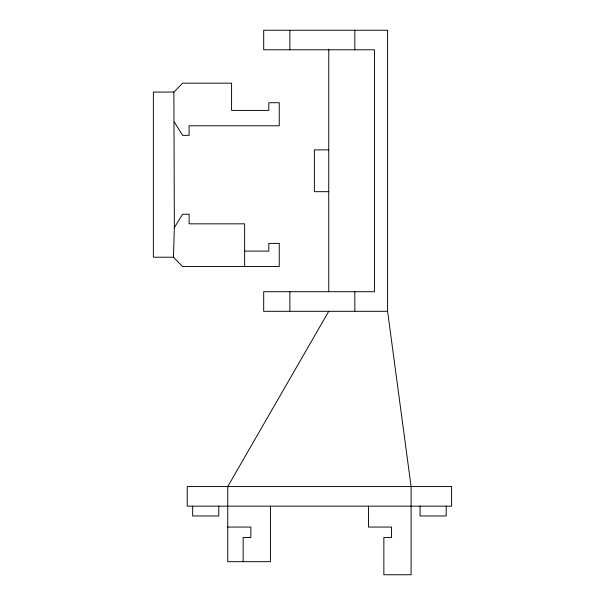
<?xml version="1.0" encoding="UTF-8"?>
<svg xmlns="http://www.w3.org/2000/svg" width="605" height="605" viewBox="0 0 605 605"><rect width="100%" height="100%" fill="white"/><g stroke="black" fill="none" stroke-linecap="round" stroke-linejoin="round"><path stroke-width="0.91" d="M244.632 251.113L268.801 251.113L268.801 243.407L279.253 243.407L279.253 266.518L182.574 266.518L173.491 257.223L174.353 227.593L173.877 92.066L182.574 83.165L231.571 83.165L231.571 110.405L268.801 110.405L268.801 102.721L279.253 102.721L279.253 125.779L189.108 125.779L189.108 135.354L182.574 135.354L174.353 122.029M328.749 311.31L227.752 486.564L227.752 561.682L270.435 561.682L270.435 506.158M174.353 227.593L182.574 214.261L189.108 214.261L189.108 223.835L244.632 223.835L244.632 266.518M173.877 92.066L153.39 92.066L153.39 257.223L173.491 257.223M328.749 149.874L314.373 149.874L314.373 191.679L328.749 191.679M387.586 311.31L263.689 311.31L263.689 291.708L374.472 291.708L374.472 49.784L263.689 49.784L263.689 30.25L387.586 30.25L387.586 311.31L411.105 486.564L411.105 574.75L383.857 574.75L383.857 537.512L391.548 537.512L391.548 527.061L368.483 527.061L368.483 506.158M227.752 527.061L250.863 527.061L250.863 537.512L243.157 537.512L243.157 561.682M446.203 506.158L446.203 515.959L420.067 515.959L420.067 506.158M354.832 30.25L354.832 49.784M354.832 291.708L354.832 311.31M328.749 49.111L328.749 291.708M289.871 30.25L289.871 49.784M289.871 291.708L289.871 311.31M218.783 506.158L218.783 515.959L192.655 515.959L192.655 506.158M451.61 486.564L187.24 486.564L187.24 506.158L451.61 506.158L451.61 486.564"/></g></svg>
